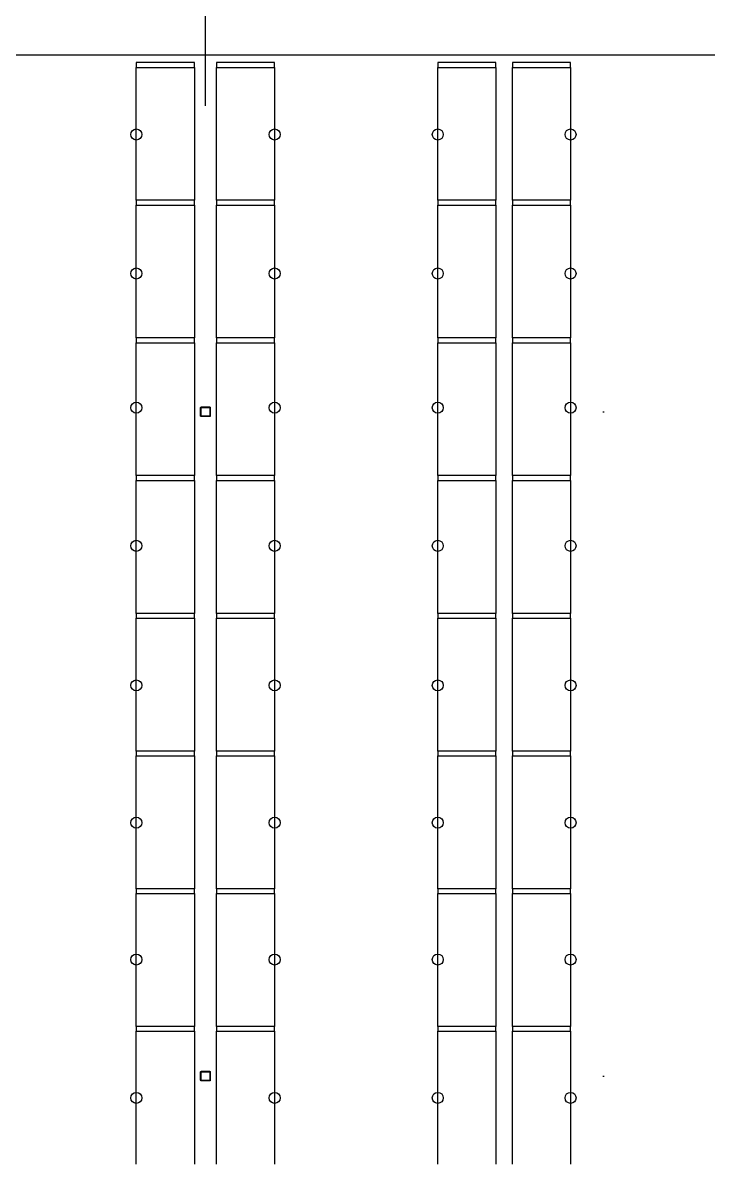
# Model space of a CAD drawing. Header units: millimetres. Extents: x 626570 to 643256, y 6233 to 11343.
# Drawn here: x 635604 to 636099, y 9863 to 10688 of the extents above; entities that cross this region are included whole.
import ezdxf

# ---------------------------------------------------------------- set-up
doc = ezdxf.new("R2010")
doc.units = ezdxf.units.MM
doc.header["$LTSCALE"] = 4000
doc.header["$MEASUREMENT"] = 0
doc.linetypes.add('DASHDOT', pattern=[1, 0.5, -0.25, 0, -0.25])
for name, color, linetype in [('BEAMS', 170, 'CONTINUOUS'), ('DEPAL2', 4, 'CONTINUOUS'), ('FRAMES', 170, 'CONTINUOUS'), ('LIGHTS', 50, 'CONTINUOUS'), ('MASTERFOUNDATION_1', 4, 'DASHDOT'), ('MASTERFOUNDATION_25', 7, 'CONTINUOUS')]:
    doc.layers.add(name, color=color, linetype=linetype)

msp = doc.modelspace()

# ---------------------------------------------------------------- linework, layer by layer
at = {"layer": 'BEAMS', "linetype": 'Continuous'}
for p, q in [((635685.91, 10559.47), (635685.91, 10655.47)), ((635727.91, 10655.47), (635727.91, 10559.47)), ((635743.91, 10559.47), (635743.91, 10655.47)), ((635785.91, 10655.47), (635785.91, 10559.47)), ((635903.91, 10559.47), (635903.91, 10655.47)), ((635945.91, 10655.47), (635945.91, 10559.47)), ((635957.91, 10559.47), (635957.91, 10655.47)), ((635999.91, 10655.47), (635999.91, 10559.47)), ((635685.91, 10459.97), (635685.91, 10555.97)), ((635727.91, 10555.97), (635727.91, 10459.97)), ((635743.91, 10459.97), (635743.91, 10555.97)), ((635785.91, 10555.97), (635785.91, 10459.97)), ((635903.91, 10459.97), (635903.91, 10555.97)), ((635945.91, 10555.97), (635945.91, 10459.97)), ((635957.91, 10459.97), (635957.91, 10555.97)), ((635999.91, 10555.97), (635999.91, 10459.97)), ((635685.91, 10360.47), (635685.91, 10456.47)), ((635727.91, 10456.47), (635727.91, 10360.47)), ((635743.91, 10360.47), (635743.91, 10456.47)), ((635785.91, 10456.47), (635785.91, 10360.47)), ((635903.91, 10360.47), (635903.91, 10456.47)), ((635945.91, 10456.47), (635945.91, 10360.47)), ((635957.91, 10360.47), (635957.91, 10456.47)), ((635999.91, 10456.47), (635999.91, 10360.47)), ((635685.91, 10260.97), (635685.91, 10356.97)), ((635727.91, 10356.97), (635727.91, 10260.97)), ((635743.91, 10260.97), (635743.91, 10356.97)), ((635785.91, 10356.97), (635785.91, 10260.97)), ((635903.91, 10260.97), (635903.91, 10356.97)), ((635945.91, 10356.97), (635945.91, 10260.97)), ((635957.91, 10260.97), (635957.91, 10356.97)), ((635999.91, 10356.97), (635999.91, 10260.97)), ((635685.91, 10161.47), (635685.91, 10257.47)), ((635727.91, 10257.47), (635727.91, 10161.47)), ((635743.91, 10161.47), (635743.91, 10257.47)), ((635785.91, 10257.47), (635785.91, 10161.47)), ((635903.91, 10161.47), (635903.91, 10257.47)), ((635945.91, 10257.47), (635945.91, 10161.47)), ((635957.91, 10161.47), (635957.91, 10257.47)), ((635999.91, 10257.47), (635999.91, 10161.47)), ((635685.91, 10061.97), (635685.91, 10157.97)), ((635727.91, 10157.97), (635727.91, 10061.97)), ((635743.91, 10061.97), (635743.91, 10157.97)), ((635785.91, 10157.97), (635785.91, 10061.97)), ((635903.91, 10061.97), (635903.91, 10157.97)), ((635945.91, 10157.97), (635945.91, 10061.97)), ((635957.91, 10061.97), (635957.91, 10157.97)), ((635999.91, 10157.97), (635999.91, 10061.97)), ((635685.91, 9962.47), (635685.91, 10058.47)), ((635727.91, 10058.47), (635727.91, 9962.47)), ((635743.91, 9962.47), (635743.91, 10058.47)), ((635785.91, 10058.47), (635785.91, 9962.47)), ((635903.91, 9962.47), (635903.91, 10058.47)), ((635945.91, 10058.47), (635945.91, 9962.47)), ((635957.91, 9962.47), (635957.91, 10058.47)), ((635999.91, 10058.47), (635999.91, 9962.47)), ((635685.91, 9862.97), (635685.91, 9958.97)), ((635727.91, 9958.97), (635727.91, 9862.97)), ((635743.91, 9862.97), (635743.91, 9958.97)), ((635785.91, 9958.97), (635785.91, 9862.97)), ((635903.91, 9862.97), (635903.91, 9958.97)), ((635945.91, 9958.97), (635945.91, 9862.97)), ((635957.91, 9862.97), (635957.91, 9958.97)), ((635999.91, 9958.97), (635999.91, 9862.97))]:
    msp.add_line(p, q, dxfattribs=at)
at = {"layer": 'DEPAL2', "ltscale": 0.25}
msp.add_line((635269.15, 10664.41), (638891.26, 10664.5), dxfattribs=at)
at = {"layer": 'FRAMES', "linetype": 'Continuous', "flags": 128}
for points in [[(635685.91, 10655.47), (635727.91, 10655.47), (635727.91, 10658.97), (635685.91, 10658.97), (635685.91, 10655.47)], [(635743.91, 10655.47), (635785.91, 10655.47), (635785.91, 10658.97), (635743.91, 10658.97), (635743.91, 10655.47)], [(635903.91, 10655.47), (635945.91, 10655.47), (635945.91, 10658.97), (635903.91, 10658.97), (635903.91, 10655.47)], [(635957.91, 10655.47), (635999.91, 10655.47), (635999.91, 10658.97), (635957.91, 10658.97), (635957.91, 10655.47)], [(635685.91, 10555.97), (635727.91, 10555.97), (635727.91, 10559.47), (635685.91, 10559.47), (635685.91, 10555.97)], [(635743.91, 10555.97), (635785.91, 10555.97), (635785.91, 10559.47), (635743.91, 10559.47), (635743.91, 10555.97)], [(635903.91, 10555.97), (635945.91, 10555.97), (635945.91, 10559.47), (635903.91, 10559.47), (635903.91, 10555.97)], [(635957.91, 10555.97), (635999.91, 10555.97), (635999.91, 10559.47), (635957.91, 10559.47), (635957.91, 10555.97)], [(635685.91, 10456.47), (635727.91, 10456.47), (635727.91, 10459.97), (635685.91, 10459.97), (635685.91, 10456.47)], [(635743.91, 10456.47), (635785.91, 10456.47), (635785.91, 10459.97), (635743.91, 10459.97), (635743.91, 10456.47)], [(635903.91, 10456.47), (635945.91, 10456.47), (635945.91, 10459.97), (635903.91, 10459.97), (635903.91, 10456.47)], [(635957.91, 10456.47), (635999.91, 10456.47), (635999.91, 10459.97), (635957.91, 10459.97), (635957.91, 10456.47)], [(635685.91, 10356.97), (635727.91, 10356.97), (635727.91, 10360.47), (635685.91, 10360.47), (635685.91, 10356.97)], [(635743.91, 10356.97), (635785.91, 10356.97), (635785.91, 10360.47), (635743.91, 10360.47), (635743.91, 10356.97)], [(635903.91, 10356.97), (635945.91, 10356.97), (635945.91, 10360.47), (635903.91, 10360.47), (635903.91, 10356.97)], [(635957.91, 10356.97), (635999.91, 10356.97), (635999.91, 10360.47), (635957.91, 10360.47), (635957.91, 10356.97)], [(635685.91, 10257.47), (635727.91, 10257.47), (635727.91, 10260.97), (635685.91, 10260.97), (635685.91, 10257.47)], [(635743.91, 10257.47), (635785.91, 10257.47), (635785.91, 10260.97), (635743.91, 10260.97), (635743.91, 10257.47)], [(635903.91, 10257.47), (635945.91, 10257.47), (635945.91, 10260.97), (635903.91, 10260.97), (635903.91, 10257.47)], [(635957.91, 10257.47), (635999.91, 10257.47), (635999.91, 10260.97), (635957.91, 10260.97), (635957.91, 10257.47)], [(635685.91, 10157.97), (635727.91, 10157.97), (635727.91, 10161.47), (635685.91, 10161.47), (635685.91, 10157.97)], [(635743.91, 10157.97), (635785.91, 10157.97), (635785.91, 10161.47), (635743.91, 10161.47), (635743.91, 10157.97)], [(635903.91, 10157.97), (635945.91, 10157.97), (635945.91, 10161.47), (635903.91, 10161.47), (635903.91, 10157.97)], [(635957.91, 10157.97), (635999.91, 10157.97), (635999.91, 10161.47), (635957.91, 10161.47), (635957.91, 10157.97)], [(635685.91, 10058.47), (635727.91, 10058.47), (635727.91, 10061.97), (635685.91, 10061.97), (635685.91, 10058.47)], [(635743.91, 10058.47), (635785.91, 10058.47), (635785.91, 10061.97), (635743.91, 10061.97), (635743.91, 10058.47)], [(635903.91, 10058.47), (635945.91, 10058.47), (635945.91, 10061.97), (635903.91, 10061.97), (635903.91, 10058.47)], [(635957.91, 10058.47), (635999.91, 10058.47), (635999.91, 10061.97), (635957.91, 10061.97), (635957.91, 10058.47)], [(635685.91, 9958.97), (635727.91, 9958.97), (635727.91, 9962.47), (635685.91, 9962.47), (635685.91, 9958.97)], [(635743.91, 9958.97), (635785.91, 9958.97), (635785.91, 9962.47), (635743.91, 9962.47), (635743.91, 9958.97)], [(635903.91, 9958.97), (635945.91, 9958.97), (635945.91, 9962.47), (635903.91, 9962.47), (635903.91, 9958.97)], [(635957.91, 9958.97), (635999.91, 9958.97), (635999.91, 9962.47), (635957.91, 9962.47), (635957.91, 9958.97)]]:
    msp.add_lwpolyline(points, close=True, dxfattribs=at)
at = {"layer": 'LIGHTS'}
for centre in [(635685.91, 10606.96), (635785.91, 10606.96), (635903.91, 10606.96), (635999.91, 10606.96), (635685.91, 10506.53), (635785.91, 10506.53), (635903.91, 10506.53), (635999.91, 10506.53), (635685.91, 10409.55), (635785.91, 10409.55), (635903.91, 10409.55), (635999.91, 10409.55), (635685.91, 10309.75), (635785.91, 10309.75), (635903.91, 10309.75), (635999.91, 10309.75), (635685.91, 10208.89), (635785.91, 10208.89), (635903.91, 10208.89), (635999.91, 10208.89), (635685.91, 10109.71), (635785.91, 10109.71), (635903.91, 10109.71), (635999.91, 10109.71), (635685.91, 10010.83), (635785.91, 10010.83), (635903.91, 10010.83), (635999.91, 10010.83), (635685.91, 9910.86), (635785.91, 9910.86), (635903.91, 9910.86), (635999.91, 9910.86)]:
    msp.add_circle(centre, 3.99, dxfattribs=at)
at = {"layer": 'MASTERFOUNDATION_1', "linetype": 'DASHDOT'}
for p, q in [((635735.91, 6627.53), (635735.91, 11123.23)), ((643023.86, 10406.61), (626796.64, 10406.61)), ((643023.86, 9926.61), (626796.64, 9926.61))]:
    msp.add_line(p, q, dxfattribs=at)
at = {"layer": 'MASTERFOUNDATION_25', "linetype": 'Continuous', "flags": 128}
for points in [[(635733.03, 10410.11), (635738.79, 10410.11), (635738.81, 10410.11), (635738.83, 10410.11), (635738.85, 10410.1), (635738.88, 10410.1), (635738.9, 10410.1), (635738.92, 10410.09), (635738.94, 10410.09), (635738.96, 10410.08), (635738.98, 10410.08), (635739, 10410.07), (635739.02, 10410.06), (635739.04, 10410.05), (635739.06, 10410.05), (635739.08, 10410.04), (635739.1, 10410.03), (635739.12, 10410.01), (635739.14, 10410), (635739.15, 10409.99), (635739.17, 10409.98), (635739.19, 10409.96), (635739.2, 10409.95), (635739.22, 10409.93), (635739.24, 10409.92), (635739.25, 10409.9), (635739.26, 10409.89), (635739.28, 10409.87), (635739.29, 10409.85), (635739.3, 10409.83), (635739.32, 10409.82), (635739.33, 10409.8), (635739.34, 10409.78), (635739.35, 10409.76), (635739.36, 10409.74), (635739.36, 10409.72), (635739.37, 10409.7), (635739.38, 10409.68), (635739.39, 10409.66), (635739.39, 10409.64), (635739.4, 10409.62), (635739.4, 10409.59), (635739.4, 10409.57), (635739.41, 10409.55), (635739.41, 10409.53), (635739.41, 10409.51), (635739.41, 10409.49), (635739.41, 10403.73), (635739.41, 10403.71), (635739.41, 10403.69), (635739.41, 10403.66), (635739.4, 10403.64), (635739.4, 10403.62), (635739.4, 10403.6), (635739.39, 10403.58), (635739.39, 10403.56), (635739.38, 10403.54), (635739.37, 10403.52), (635739.36, 10403.5), (635739.36, 10403.48), (635739.35, 10403.46), (635739.34, 10403.44), (635739.33, 10403.42), (635739.32, 10403.4), (635739.3, 10403.38), (635739.29, 10403.36), (635739.28, 10403.35), (635739.26, 10403.33), (635739.25, 10403.31), (635739.24, 10403.3), (635739.22, 10403.28), (635739.2, 10403.27), (635739.19, 10403.25), (635739.17, 10403.24), (635739.15, 10403.23), (635739.14, 10403.21), (635739.12, 10403.2), (635739.1, 10403.19), (635739.08, 10403.18), (635739.06, 10403.17), (635739.04, 10403.16), (635739.02, 10403.15), (635739, 10403.15), (635738.98, 10403.14), (635738.96, 10403.13), (635738.94, 10403.13), (635738.92, 10403.12), (635738.9, 10403.12), (635738.88, 10403.11), (635738.85, 10403.11), (635738.83, 10403.11), (635738.81, 10403.11), (635738.79, 10403.11), (635733.03, 10403.11), (635733.01, 10403.11), (635732.99, 10403.11), (635732.97, 10403.11), (635732.95, 10403.11), (635732.92, 10403.12), (635732.9, 10403.12), (635732.88, 10403.13), (635732.86, 10403.13), (635732.84, 10403.14), (635732.82, 10403.15), (635732.8, 10403.15), (635732.78, 10403.16), (635732.76, 10403.17), (635732.74, 10403.18), (635732.72, 10403.19), (635732.7, 10403.2), (635732.68, 10403.21), (635732.67, 10403.23), (635732.65, 10403.24), (635732.63, 10403.25), (635732.62, 10403.27), (635732.6, 10403.28), (635732.58, 10403.3), (635732.57, 10403.31), (635732.56, 10403.33), (635732.54, 10403.35), (635732.53, 10403.36), (635732.52, 10403.38), (635732.5, 10403.4), (635732.49, 10403.42), (635732.48, 10403.44), (635732.47, 10403.46), (635732.46, 10403.48), (635732.46, 10403.5), (635732.45, 10403.52), (635732.44, 10403.54), (635732.43, 10403.56), (635732.43, 10403.58), (635732.42, 10403.6), (635732.42, 10403.62), (635732.42, 10403.64), (635732.41, 10403.66), (635732.41, 10403.69), (635732.41, 10403.71), (635732.41, 10403.73), (635732.41, 10409.49), (635732.41, 10409.51), (635732.41, 10409.53), (635732.41, 10409.55), (635732.42, 10409.57), (635732.42, 10409.59), (635732.42, 10409.62), (635732.43, 10409.64), (635732.43, 10409.66), (635732.44, 10409.68), (635732.45, 10409.7), (635732.46, 10409.72), (635732.46, 10409.74), (635732.47, 10409.76), (635732.48, 10409.78), (635732.49, 10409.8), (635732.5, 10409.82), (635732.52, 10409.83), (635732.53, 10409.85), (635732.54, 10409.87), (635732.56, 10409.89), (635732.57, 10409.9), (635732.58, 10409.92), (635732.6, 10409.93), (635732.62, 10409.95), (635732.63, 10409.96), (635732.65, 10409.98), (635732.67, 10409.99), (635732.68, 10410), (635732.7, 10410.01), (635732.72, 10410.03), (635732.74, 10410.04), (635732.76, 10410.05), (635732.78, 10410.05), (635732.8, 10410.06), (635732.82, 10410.07), (635732.84, 10410.08), (635732.86, 10410.08), (635732.88, 10410.09), (635732.9, 10410.09), (635732.92, 10410.1), (635732.95, 10410.1), (635732.97, 10410.1), (635732.99, 10410.11), (635733.01, 10410.11), (635733.03, 10410.11)], [(635733.03, 10409.8), (635738.79, 10409.8), (635738.8, 10409.8), (635738.81, 10409.79), (635738.82, 10409.79), (635738.83, 10409.79), (635738.84, 10409.79), (635738.85, 10409.79), (635738.86, 10409.79), (635738.87, 10409.78), (635738.88, 10409.78), (635738.89, 10409.78), (635738.9, 10409.77), (635738.91, 10409.77), (635738.92, 10409.76), (635738.93, 10409.76), (635738.94, 10409.75), (635738.95, 10409.75), (635738.96, 10409.74), (635738.97, 10409.74), (635738.98, 10409.73), (635738.99, 10409.72), (635739, 10409.72), (635739, 10409.71), (635739.01, 10409.7), (635739.02, 10409.69), (635739.02, 10409.69), (635739.03, 10409.68), (635739.04, 10409.67), (635739.04, 10409.66), (635739.05, 10409.65), (635739.06, 10409.64), (635739.06, 10409.63), (635739.07, 10409.62), (635739.07, 10409.61), (635739.07, 10409.6), (635739.08, 10409.59), (635739.08, 10409.58), (635739.09, 10409.57), (635739.09, 10409.56), (635739.09, 10409.55), (635739.09, 10409.54), (635739.09, 10409.53), (635739.1, 10409.52), (635739.1, 10409.51), (635739.1, 10409.5), (635739.1, 10409.49), (635739.1, 10403.73), (635739.1, 10403.72), (635739.1, 10403.71), (635739.1, 10403.7), (635739.09, 10403.69), (635739.09, 10403.68), (635739.09, 10403.67), (635739.09, 10403.66), (635739.09, 10403.64), (635739.08, 10403.63), (635739.08, 10403.62), (635739.07, 10403.61), (635739.07, 10403.6), (635739.07, 10403.59), (635739.06, 10403.59), (635739.06, 10403.58), (635739.05, 10403.57), (635739.04, 10403.56), (635739.04, 10403.55), (635739.03, 10403.54), (635739.02, 10403.53), (635739.02, 10403.52), (635739.01, 10403.52), (635739, 10403.51), (635739, 10403.5), (635738.99, 10403.49), (635738.98, 10403.49), (635738.97, 10403.48), (635738.96, 10403.47), (635738.95, 10403.47), (635738.94, 10403.46), (635738.93, 10403.46), (635738.92, 10403.45), (635738.91, 10403.45), (635738.9, 10403.44), (635738.89, 10403.44), (635738.88, 10403.44), (635738.87, 10403.43), (635738.86, 10403.43), (635738.85, 10403.43), (635738.84, 10403.43), (635738.83, 10403.42), (635738.82, 10403.42), (635738.81, 10403.42), (635738.8, 10403.42), (635738.79, 10403.42), (635733.03, 10403.42), (635733.02, 10403.42), (635733.01, 10403.42), (635733, 10403.42), (635732.99, 10403.42), (635732.98, 10403.43), (635732.97, 10403.43), (635732.96, 10403.43), (635732.95, 10403.43), (635732.94, 10403.44), (635732.93, 10403.44), (635732.92, 10403.44), (635732.91, 10403.45), (635732.9, 10403.45), (635732.89, 10403.46), (635732.88, 10403.46), (635732.87, 10403.47), (635732.86, 10403.47), (635732.85, 10403.48), (635732.84, 10403.49), (635732.83, 10403.49), (635732.83, 10403.5), (635732.82, 10403.51), (635732.81, 10403.52), (635732.8, 10403.52), (635732.8, 10403.53), (635732.79, 10403.54), (635732.78, 10403.55), (635732.78, 10403.56), (635732.77, 10403.57), (635732.76, 10403.58), (635732.76, 10403.59), (635732.75, 10403.59), (635732.75, 10403.6), (635732.75, 10403.61), (635732.74, 10403.62), (635732.74, 10403.63), (635732.74, 10403.64), (635732.73, 10403.66), (635732.73, 10403.67), (635732.73, 10403.68), (635732.73, 10403.69), (635732.72, 10403.7), (635732.72, 10403.71), (635732.72, 10403.72), (635732.72, 10403.73), (635732.72, 10409.49), (635732.72, 10409.5), (635732.72, 10409.51), (635732.72, 10409.52), (635732.73, 10409.53), (635732.73, 10409.54), (635732.73, 10409.55), (635732.73, 10409.56), (635732.74, 10409.57), (635732.74, 10409.58), (635732.74, 10409.59), (635732.75, 10409.6), (635732.75, 10409.61), (635732.75, 10409.62), (635732.76, 10409.63), (635732.76, 10409.64), (635732.77, 10409.65), (635732.78, 10409.66), (635732.78, 10409.67), (635732.79, 10409.68), (635732.8, 10409.69), (635732.8, 10409.69), (635732.81, 10409.7), (635732.82, 10409.71), (635732.83, 10409.72), (635732.83, 10409.72), (635732.84, 10409.73), (635732.85, 10409.74), (635732.86, 10409.74), (635732.87, 10409.75), (635732.88, 10409.75), (635732.89, 10409.76), (635732.9, 10409.76), (635732.91, 10409.77), (635732.92, 10409.77), (635732.93, 10409.78), (635732.94, 10409.78), (635732.95, 10409.78), (635732.96, 10409.79), (635732.97, 10409.79), (635732.98, 10409.79), (635732.99, 10409.79), (635733, 10409.79), (635733.01, 10409.79), (635733.02, 10409.8), (635733.03, 10409.8)], [(635733.03, 9930.11), (635738.79, 9930.11), (635738.81, 9930.11), (635738.83, 9930.11), (635738.85, 9930.1), (635738.88, 9930.1), (635738.9, 9930.1), (635738.92, 9930.09), (635738.94, 9930.09), (635738.96, 9930.08), (635738.98, 9930.08), (635739, 9930.07), (635739.02, 9930.06), (635739.04, 9930.05), (635739.06, 9930.05), (635739.08, 9930.04), (635739.1, 9930.03), (635739.12, 9930.01), (635739.14, 9930), (635739.15, 9929.99), (635739.17, 9929.98), (635739.19, 9929.96), (635739.2, 9929.95), (635739.22, 9929.93), (635739.24, 9929.92), (635739.25, 9929.9), (635739.26, 9929.89), (635739.28, 9929.87), (635739.29, 9929.85), (635739.3, 9929.83), (635739.32, 9929.82), (635739.33, 9929.8), (635739.34, 9929.78), (635739.35, 9929.76), (635739.36, 9929.74), (635739.36, 9929.72), (635739.37, 9929.7), (635739.38, 9929.68), (635739.39, 9929.66), (635739.39, 9929.64), (635739.4, 9929.62), (635739.4, 9929.59), (635739.4, 9929.57), (635739.41, 9929.55), (635739.41, 9929.53), (635739.41, 9929.51), (635739.41, 9929.49), (635739.41, 9923.73), (635739.41, 9923.71), (635739.41, 9923.69), (635739.41, 9923.66), (635739.4, 9923.64), (635739.4, 9923.62), (635739.4, 9923.6), (635739.39, 9923.58), (635739.39, 9923.56), (635739.38, 9923.54), (635739.37, 9923.52), (635739.36, 9923.5), (635739.36, 9923.48), (635739.35, 9923.46), (635739.34, 9923.44), (635739.33, 9923.42), (635739.32, 9923.4), (635739.3, 9923.38), (635739.29, 9923.36), (635739.28, 9923.35), (635739.26, 9923.33), (635739.25, 9923.31), (635739.24, 9923.3), (635739.22, 9923.28), (635739.2, 9923.27), (635739.19, 9923.25), (635739.17, 9923.24), (635739.15, 9923.23), (635739.14, 9923.21), (635739.12, 9923.2), (635739.1, 9923.19), (635739.08, 9923.18), (635739.06, 9923.17), (635739.04, 9923.16), (635739.02, 9923.15), (635739, 9923.15), (635738.98, 9923.14), (635738.96, 9923.13), (635738.94, 9923.13), (635738.92, 9923.12), (635738.9, 9923.12), (635738.88, 9923.11), (635738.85, 9923.11), (635738.83, 9923.11), (635738.81, 9923.11), (635738.79, 9923.11), (635733.03, 9923.11), (635733.01, 9923.11), (635732.99, 9923.11), (635732.97, 9923.11), (635732.95, 9923.11), (635732.92, 9923.12), (635732.9, 9923.12), (635732.88, 9923.13), (635732.86, 9923.13), (635732.84, 9923.14), (635732.82, 9923.15), (635732.8, 9923.15), (635732.78, 9923.16), (635732.76, 9923.17), (635732.74, 9923.18), (635732.72, 9923.19), (635732.7, 9923.2), (635732.68, 9923.21), (635732.67, 9923.23), (635732.65, 9923.24), (635732.63, 9923.25), (635732.62, 9923.27), (635732.6, 9923.28), (635732.58, 9923.3), (635732.57, 9923.31), (635732.56, 9923.33), (635732.54, 9923.35), (635732.53, 9923.36), (635732.52, 9923.38), (635732.5, 9923.4), (635732.49, 9923.42), (635732.48, 9923.44), (635732.47, 9923.46), (635732.46, 9923.48), (635732.46, 9923.5), (635732.45, 9923.52), (635732.44, 9923.54), (635732.43, 9923.56), (635732.43, 9923.58), (635732.42, 9923.6), (635732.42, 9923.62), (635732.42, 9923.64), (635732.41, 9923.66), (635732.41, 9923.69), (635732.41, 9923.71), (635732.41, 9923.73), (635732.41, 9929.49), (635732.41, 9929.51), (635732.41, 9929.53), (635732.41, 9929.55), (635732.42, 9929.57), (635732.42, 9929.59), (635732.42, 9929.62), (635732.43, 9929.64), (635732.43, 9929.66), (635732.44, 9929.68), (635732.45, 9929.7), (635732.46, 9929.72), (635732.46, 9929.74), (635732.47, 9929.76), (635732.48, 9929.78), (635732.49, 9929.8), (635732.5, 9929.82), (635732.52, 9929.83), (635732.53, 9929.85), (635732.54, 9929.87), (635732.56, 9929.89), (635732.57, 9929.9), (635732.58, 9929.92), (635732.6, 9929.93), (635732.62, 9929.95), (635732.63, 9929.96), (635732.65, 9929.98), (635732.67, 9929.99), (635732.68, 9930), (635732.7, 9930.01), (635732.72, 9930.03), (635732.74, 9930.04), (635732.76, 9930.05), (635732.78, 9930.05), (635732.8, 9930.06), (635732.82, 9930.07), (635732.84, 9930.08), (635732.86, 9930.08), (635732.88, 9930.09), (635732.9, 9930.09), (635732.92, 9930.1), (635732.95, 9930.1), (635732.97, 9930.1), (635732.99, 9930.11), (635733.01, 9930.11), (635733.03, 9930.11)], [(635733.03, 9929.8), (635738.79, 9929.8), (635738.8, 9929.8), (635738.81, 9929.79), (635738.82, 9929.79), (635738.83, 9929.79), (635738.84, 9929.79), (635738.85, 9929.79), (635738.86, 9929.79), (635738.87, 9929.78), (635738.88, 9929.78), (635738.89, 9929.78), (635738.9, 9929.77), (635738.91, 9929.77), (635738.92, 9929.76), (635738.93, 9929.76), (635738.94, 9929.75), (635738.95, 9929.75), (635738.96, 9929.74), (635738.97, 9929.74), (635738.98, 9929.73), (635738.99, 9929.72), (635739, 9929.72), (635739, 9929.71), (635739.01, 9929.7), (635739.02, 9929.69), (635739.02, 9929.69), (635739.03, 9929.68), (635739.04, 9929.67), (635739.04, 9929.66), (635739.05, 9929.65), (635739.06, 9929.64), (635739.06, 9929.63), (635739.07, 9929.62), (635739.07, 9929.61), (635739.07, 9929.6), (635739.08, 9929.59), (635739.08, 9929.58), (635739.09, 9929.57), (635739.09, 9929.56), (635739.09, 9929.55), (635739.09, 9929.54), (635739.09, 9929.53), (635739.1, 9929.52), (635739.1, 9929.51), (635739.1, 9929.5), (635739.1, 9929.49), (635739.1, 9923.73), (635739.1, 9923.72), (635739.1, 9923.71), (635739.1, 9923.7), (635739.09, 9923.69), (635739.09, 9923.68), (635739.09, 9923.67), (635739.09, 9923.66), (635739.09, 9923.64), (635739.08, 9923.63), (635739.08, 9923.62), (635739.07, 9923.61), (635739.07, 9923.6), (635739.07, 9923.59), (635739.06, 9923.58), (635739.06, 9923.58), (635739.05, 9923.57), (635739.04, 9923.56), (635739.04, 9923.55), (635739.03, 9923.54), (635739.02, 9923.53), (635739.02, 9923.52), (635739.01, 9923.52), (635739, 9923.51), (635739, 9923.5), (635738.99, 9923.49), (635738.98, 9923.49), (635738.97, 9923.48), (635738.96, 9923.47), (635738.95, 9923.47), (635738.94, 9923.46), (635738.93, 9923.46), (635738.92, 9923.45), (635738.91, 9923.45), (635738.9, 9923.44), (635738.89, 9923.44), (635738.88, 9923.44), (635738.87, 9923.43), (635738.86, 9923.43), (635738.85, 9923.43), (635738.84, 9923.43), (635738.83, 9923.42), (635738.82, 9923.42), (635738.81, 9923.42), (635738.8, 9923.42), (635738.79, 9923.42), (635733.03, 9923.42), (635733.02, 9923.42), (635733.01, 9923.42), (635733, 9923.42), (635732.99, 9923.42), (635732.98, 9923.43), (635732.97, 9923.43), (635732.96, 9923.43), (635732.95, 9923.43), (635732.94, 9923.44), (635732.93, 9923.44), (635732.92, 9923.44), (635732.91, 9923.45), (635732.9, 9923.45), (635732.89, 9923.46), (635732.88, 9923.46), (635732.87, 9923.47), (635732.86, 9923.47), (635732.85, 9923.48), (635732.84, 9923.49), (635732.83, 9923.49), (635732.83, 9923.5), (635732.82, 9923.51), (635732.81, 9923.52), (635732.8, 9923.52), (635732.8, 9923.53), (635732.79, 9923.54), (635732.78, 9923.55), (635732.78, 9923.56), (635732.77, 9923.57), (635732.76, 9923.58), (635732.76, 9923.58), (635732.75, 9923.59), (635732.75, 9923.6), (635732.75, 9923.61), (635732.74, 9923.62), (635732.74, 9923.63), (635732.74, 9923.64), (635732.73, 9923.66), (635732.73, 9923.67), (635732.73, 9923.68), (635732.73, 9923.69), (635732.72, 9923.7), (635732.72, 9923.71), (635732.72, 9923.72), (635732.72, 9923.73), (635732.72, 9929.49), (635732.72, 9929.5), (635732.72, 9929.51), (635732.72, 9929.52), (635732.73, 9929.53), (635732.73, 9929.54), (635732.73, 9929.55), (635732.73, 9929.56), (635732.74, 9929.57), (635732.74, 9929.58), (635732.74, 9929.59), (635732.75, 9929.6), (635732.75, 9929.61), (635732.75, 9929.62), (635732.76, 9929.63), (635732.76, 9929.64), (635732.77, 9929.65), (635732.78, 9929.66), (635732.78, 9929.67), (635732.79, 9929.68), (635732.8, 9929.69), (635732.8, 9929.69), (635732.81, 9929.7), (635732.82, 9929.71), (635732.83, 9929.72), (635732.83, 9929.72), (635732.84, 9929.73), (635732.85, 9929.74), (635732.86, 9929.74), (635732.87, 9929.75), (635732.88, 9929.75), (635732.89, 9929.76), (635732.9, 9929.76), (635732.91, 9929.77), (635732.92, 9929.77), (635732.93, 9929.78), (635732.94, 9929.78), (635732.95, 9929.78), (635732.96, 9929.79), (635732.97, 9929.79), (635732.98, 9929.79), (635732.99, 9929.79), (635733, 9929.79), (635733.01, 9929.79), (635733.02, 9929.8), (635733.03, 9929.8)]]:
    msp.add_lwpolyline(points, close=True, dxfattribs=at)

doc.saveas('drawing.dxf')
